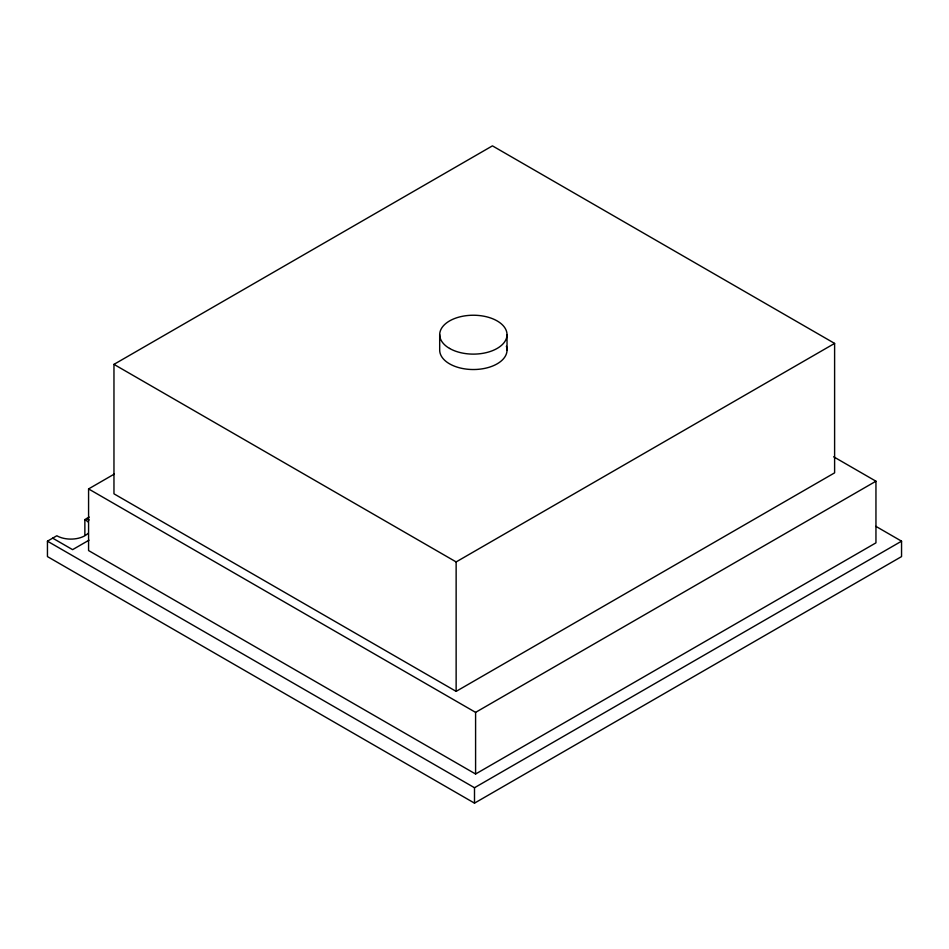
<?xml version="1.0" encoding="UTF-8"?>
<svg xmlns="http://www.w3.org/2000/svg" width="949" height="949" viewBox="0 0 949 949"><rect width="100%" height="100%" fill="white"/><g stroke="black" fill="none" stroke-linecap="round" stroke-linejoin="round"><path stroke-width="1.42" d="M113.963 364.369L492.436 145.861L834.61 343.408L834.61 472.851L456.137 691.37L113.963 493.812L113.963 364.369L456.137 561.927L834.61 343.408M833.661 456.801L875.951 481.214L875.951 542.852L475.591 774.004L88.577 550.562L88.577 488.925L114.236 474.109M875.903 526.363L901.55 541.179L901.55 556.588L474.5 803.139L47.45 556.588L47.45 541.179L56.833 535.758A19.822 11.435 0 0 0 88.008 533.385M84.864 534.987L84.864 519.577L89.17 517.086M88.957 540.206L72.599 549.649L52.681 538.154M88.577 488.925L475.591 712.367L875.951 481.214M47.45 541.179L474.5 787.729L901.55 541.179M86.667 518.534L89.159 519.969M507.027 334.677L507.027 350.086M475.591 712.367L475.591 774.004M474.5 787.729L474.5 803.139M456.137 561.927L456.137 691.37M439.684 334.677L439.684 350.086A33.666 19.443 0 0 0 476.659 369.434A33.666 19.443 0 0 0 506.375 346.29M84.864 519.577A19.822 11.435 0 0 1 88.008 521.938M449.553 348.425A33.666 19.443 0 0 0 505.876 339.706A33.666 19.443 0 0 0 464.642 315.898A33.666 19.443 0 0 0 449.553 348.425"/></g></svg>
